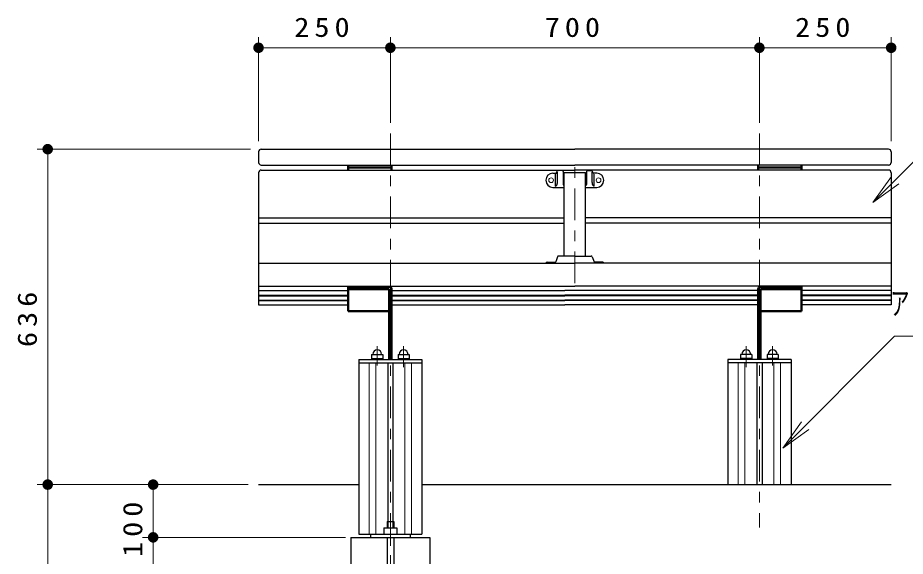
# Model space of a CAD drawing. Units: millimetres on the paper, scale 1:20. Extents: x -365 to 5, y 0 to 257.
# Drawn here: x -322.2 to -238, y 104.6 to 155.6 of the extents above; entities that cross this region are included whole.
import ezdxf

# ---------------------------------------------------------------- set-up
doc = ezdxf.new("R2010")
doc.units = ezdxf.units.MM
doc.linetypes.add('USER2', pattern=[6, 3, -1, 1, -1])
doc.layers.add('LY_1', color=7, linetype='Continuous', lineweight=25)
doc.styles.add('ＭＳ ゴシック', font='')
doc.styles.get('ＭＳ ゴシック').set_extended_font_data('MS Gothic')

# ---------------------------------------------------------------- blocks, each defined once
blk = doc.blocks.new('filled_dot')
at = {"color": 0, "linetype": 'Continuous', "lineweight": -2, "const_width": 1.25}
blk.add_lwpolyline([(-0.625, 0, 1), (0.625, 0, 1)], format="xyb", close=True, dxfattribs=at)

msp = doc.modelspace()

# ---------------------------------------------------------------- linework, layer by layer
at = {"layer": 'LY_1', "lineweight": 13}
for p, q in [((-299.336, 143.903), (-299.336, 153.771)), ((-286.836, 145.654), (-286.836, 153.771)), ((-251.836, 145.654), (-251.836, 153.771)), ((-239.336, 143.903), (-239.336, 153.771)), ((-299.336, 152.771), (-286.836, 152.771)), ((-286.836, 152.771), (-251.836, 152.771)), ((-251.836, 152.771), (-239.336, 152.771)), ((-300.086, 143.153), (-320.336, 143.153)), ((-319.336, 111.353), (-319.336, 143.153)), ((-241.074, 138.091), (-239.306, 140.566)), ((-241.074, 138.091), (-238.952, 140.212)), ((-238.599, 139.858), (-241.074, 138.091)), ((-288.836, 122.903), (-288.836, 106.653)), ((-288.221, 122.903), (-288.221, 106.653)), ((-285.451, 122.903), (-285.451, 106.653)), ((-284.836, 122.903), (-284.836, 106.653)), ((-253.836, 122.903), (-253.836, 111.353)), ((-253.221, 122.903), (-253.221, 111.353)), ((-250.451, 122.903), (-250.451, 111.353)), ((-249.836, 122.903), (-249.836, 111.353)), ((-249.617, 114.814), (-247.849, 117.289)), ((-249.617, 114.814), (-247.495, 116.935)), ((-247.142, 116.582), (-249.617, 114.814)), ((-300.336, 111.353), (-320.336, 111.353)), ((-319.336, 91.353), (-319.336, 111.353)), ((-309.336, 106.353), (-309.336, 111.353)), ((-291.586, 106.353), (-310.336, 106.353)), ((-291.086, 106.353), (-310.336, 106.353)), ((-309.336, 96.353), (-309.336, 106.353))]:
    msp.add_line(p, q, dxfattribs=at)
at = {"layer": 'LY_1', "linetype": 'USER2', "lineweight": 13}
for p, q in [((-286.836, 144.654), (-286.836, 87.217)), ((-251.836, 144.654), (-251.836, 107.278)), ((-269.336, 130.438), (-269.336, 141.972)), ((-288.086, 124.479), (-288.086, 122.64)), ((-285.586, 124.479), (-285.586, 122.501)), ((-253.086, 124.479), (-253.086, 122.501)), ((-250.586, 124.479), (-250.586, 122.64)), ((-286.836, 108.555), (-286.836, 99.836))]:
    msp.add_line(p, q, dxfattribs=at)
at = {"layer": 'LY_1'}
for p, q in [((-299.086, 143.153), (-269.336, 143.153)), ((-239.586, 143.153), (-269.336, 143.153)), ((-299.336, 142.903), (-299.336, 141.903)), ((-239.336, 142.903), (-239.336, 141.903)), ((-299.086, 141.653), (-269.336, 141.653)), ((-239.586, 141.653), (-269.336, 141.653)), ((-299.336, 140.924), (-299.336, 128.392)), ((-299.086, 141.174), (-269.336, 141.174)), ((-271.411, 140.884), (-271.096, 140.884)), ((-271.168, 139.645), (-271.168, 140.782)), ((-271.074, 140.897), (-270.977, 141.08)), ((-270.972, 140.559), (-270.972, 140.976)), ((-270.532, 141.134), (-270.889, 141.134)), ((-270.432, 141.034), (-270.432, 139.791)), ((-270.336, 133.023), (-270.336, 140.958)), ((-270.336, 140.958), (-268.336, 140.958)), ((-239.586, 141.174), (-269.336, 141.174)), ((-268.336, 133.023), (-268.336, 140.958)), ((-268.24, 141.034), (-268.24, 139.791)), ((-268.14, 141.134), (-267.783, 141.134)), ((-267.7, 140.559), (-267.7, 140.976)), ((-267.598, 140.897), (-267.695, 141.08)), ((-267.261, 140.884), (-267.576, 140.884)), ((-267.504, 139.645), (-267.504, 140.782)), ((-239.336, 140.924), (-239.336, 128.392)), ((-270.382, 139.741), (-270.336, 139.741)), ((-268.336, 139.741), (-268.29, 139.741)), ((-271.411, 139.534), (-270.336, 139.534)), ((-268.336, 139.534), (-267.261, 139.534)), ((-299.336, 136.634), (-270.336, 136.634)), ((-239.336, 136.634), (-268.336, 136.634)), ((-299.336, 136.151), (-270.336, 136.151)), ((-239.336, 136.151), (-268.336, 136.151)), ((-269.336, 133.023), (-270.88, 133.023)), ((-269.336, 133.023), (-267.792, 133.023)), ((-299.336, 132.353), (-269.336, 132.353)), ((-271.975, 132.448), (-271.202, 132.448)), ((-270.974, 132.958), (-271.155, 132.48)), ((-239.336, 132.353), (-269.336, 132.353)), ((-267.698, 132.958), (-267.517, 132.48)), ((-266.697, 132.448), (-267.47, 132.448)), ((-299.336, 130.161), (-269.336, 130.161)), ((-299.336, 129.752), (-290.836, 129.752)), ((-286.724, 129.752), (-270.286, 129.752)), ((-251.949, 129.752), (-270.286, 129.752)), ((-239.336, 130.161), (-269.336, 130.161)), ((-239.336, 129.752), (-247.836, 129.752)), ((-299.336, 129.299), (-290.836, 129.299)), ((-299.336, 129.255), (-290.836, 129.255)), ((-299.336, 128.845), (-290.836, 128.845)), ((-299.336, 128.802), (-290.836, 128.802)), ((-286.724, 129.299), (-270.286, 129.299)), ((-286.724, 129.255), (-270.286, 129.255)), ((-286.724, 128.845), (-270.286, 128.845)), ((-286.724, 128.802), (-270.286, 128.802)), ((-251.949, 129.299), (-270.286, 129.299)), ((-251.949, 129.255), (-270.286, 129.255)), ((-251.949, 128.845), (-270.286, 128.845)), ((-251.949, 128.802), (-270.286, 128.802)), ((-239.336, 129.299), (-247.836, 129.299)), ((-239.336, 129.255), (-247.836, 129.255)), ((-239.336, 128.845), (-247.836, 128.845)), ((-239.336, 128.802), (-247.836, 128.802)), ((-299.336, 128.392), (-290.836, 128.392)), ((-286.724, 128.392), (-270.286, 128.392)), ((-251.949, 128.392), (-270.286, 128.392)), ((-239.336, 128.392), (-247.836, 128.392)), ((-289.836, 123.203), (-289.836, 106.653)), ((-289.836, 123.203), (-283.836, 123.203)), ((-289.836, 122.903), (-283.836, 122.903)), ((-288.611, 123.703), (-288.611, 123.203)), ((-288.611, 123.703), (-287.561, 123.703)), ((-288.611, 123.303), (-287.561, 123.303)), ((-287.561, 123.703), (-287.561, 123.203)), ((-287.086, 122.903), (-287.086, 107.218)), ((-286.586, 122.903), (-286.586, 107.218)), ((-286.111, 123.703), (-285.061, 123.703)), ((-286.111, 123.703), (-286.111, 123.203)), ((-286.111, 123.303), (-285.061, 123.303)), ((-285.061, 123.703), (-285.061, 123.203)), ((-283.836, 123.203), (-283.836, 106.653)), ((-254.836, 123.203), (-254.836, 111.353)), ((-248.836, 123.203), (-254.836, 123.203)), ((-248.836, 122.903), (-254.836, 122.903)), ((-252.561, 123.703), (-253.611, 123.703)), ((-253.611, 123.703), (-253.611, 123.203)), ((-252.561, 123.303), (-253.611, 123.303)), ((-252.561, 123.703), (-252.561, 123.203)), ((-252.086, 122.903), (-252.086, 111.353)), ((-251.586, 122.903), (-251.586, 111.353)), ((-251.111, 123.703), (-251.111, 123.203)), ((-250.061, 123.703), (-251.111, 123.703)), ((-250.061, 123.303), (-251.111, 123.303)), ((-250.061, 123.703), (-250.061, 123.203)), ((-248.836, 123.203), (-248.836, 111.353)), ((-299.336, 111.353), (-289.836, 111.353)), ((-283.836, 111.353), (-239.336, 111.353)), ((-287.154, 107.841), (-286.519, 107.841)), ((-287.154, 107.841), (-287.154, 107.268)), ((-286.519, 107.841), (-286.519, 107.268)), ((-287.441, 107.268), (-286.231, 107.268)), ((-287.441, 107.268), (-287.441, 106.653)), ((-286.231, 107.268), (-286.231, 106.674)), ((-290.586, 106.353), (-290.586, 96.353)), ((-290.586, 106.353), (-283.086, 106.353)), ((-289.836, 106.653), (-283.836, 106.653)), ((-288.711, 106.653), (-288.711, 106.353)), ((-287.154, 106.353), (-287.154, 100.659)), ((-286.519, 106.353), (-286.519, 100.659)), ((-284.961, 106.653), (-284.961, 106.353)), ((-283.086, 106.353), (-283.086, 96.353))]:
    msp.add_line(p, q, dxfattribs=at)
at = {"layer": 'LY_1', "color": 140, "lineweight": 50}
for p, q in [((-290.836, 141.653), (-290.836, 141.174)), ((-290.836, 141.428), (-286.724, 141.428)), ((-286.724, 141.653), (-286.724, 141.174)), ((-251.949, 141.653), (-251.949, 141.174)), ((-247.836, 141.428), (-251.949, 141.428)), ((-247.836, 141.653), (-247.836, 141.174)), ((-290.836, 130.118), (-286.949, 130.118)), ((-290.836, 130.118), (-290.836, 127.781)), ((-290.836, 129.894), (-286.949, 129.894)), ((-286.949, 129.894), (-286.949, 123.203)), ((-286.724, 129.893), (-286.724, 123.203)), ((-251.949, 129.893), (-251.949, 123.203)), ((-247.836, 130.118), (-251.724, 130.118)), ((-247.836, 129.894), (-251.724, 129.894)), ((-251.724, 129.894), (-251.724, 123.203)), ((-247.836, 130.118), (-247.836, 127.781)), ((-290.836, 127.781), (-286.949, 127.781)), ((-247.836, 127.781), (-251.724, 127.781))]:
    msp.add_line(p, q, dxfattribs=at)
at = {"layer": 'LY_1', "lineweight": 13}
for points in [[(-241.074, 138.091), (-235.186, 143.978), (-169.173, 143.978)], [(-249.617, 114.814), (-239.01, 125.421), (-214.99, 125.421)]]:
    msp.add_lwpolyline(points, dxfattribs=at)
for centre in [(-271.586, 140.209), (-267.086, 140.209)]:
    msp.add_circle(centre, 0.225, dxfattribs=at)
at = {"layer": 'LY_1'}
for centre, radius, start, end in [((-299.086, 142.903), 0.25, 90, 180), ((-239.586, 142.903), 0.25, 360, 90), ((-299.086, 141.903), 0.25, 180, 270), ((-239.586, 141.903), 0.25, 270, 0), ((-299.086, 140.924), 0.25, 90, 180), ((-271.411, 140.209), 0.675, 90, 270), ((-271.096, 140.909), 0.025, 270, 332.13251), ((-270.889, 141.034), 0.1, 90, 152.13251), ((-270.532, 141.034), 0.1, 0, 90), ((-268.14, 141.034), 0.1, 90, 180), ((-267.783, 141.034), 0.1, 27.86749, 90), ((-267.576, 140.909), 0.025, 207.86749, 270), ((-267.261, 140.209), 0.675, 270, 90), ((-239.586, 140.924), 0.25, 360, 90), ((-270.382, 139.791), 0.05, 180, 270), ((-268.29, 139.791), 0.05, 270, 0.00001), ((-270.88, 132.923), 0.1, 90, 159.20314), ((-267.792, 132.923), 0.1, 20.79686, 90), ((-271.975, 132.348), 0.1, 90, 177), ((-271.202, 132.498), 0.05, 270, 339.20314), ((-267.47, 132.498), 0.05, 200.79686, 270), ((-266.697, 132.348), 0.1, 3, 90), ((-288.086, 123.703), 0.425, 0, 180), ((-285.586, 123.703), 0.425, 0, 180), ((-253.086, 123.703), 0.425, 360, 180), ((-250.586, 123.703), 0.425, 360, 180)]:
    msp.add_arc(centre, radius, start, end, dxfattribs=at)
at = {"layer": 'LY_1', "color": 140, "lineweight": 50}
for centre, start, end in [((-286.949, 129.893), 0, 90), ((-251.724, 129.893), 90, 180)]:
    msp.add_arc(centre, 0.225, start, end, dxfattribs=at)
at = {"layer": 'LY_1'}
for points in [[(-271.168, 139.645), (-271.146, 139.656), (-271.124, 139.666), (-271.105, 139.68), (-271.086, 139.694), (-271.067, 139.71), (-271.053, 139.729), (-271.039, 139.747), (-271.028, 139.77), (-271.02, 139.792), (-271.012, 139.814), (-271.008, 139.838), (-271.004, 139.862), (-271.001, 139.886), (-270.999, 139.91), (-270.997, 139.933), (-270.995, 139.957), (-270.993, 139.981), (-270.992, 140.005), (-270.99, 140.029), (-270.989, 140.053), (-270.988, 140.077), (-270.987, 140.101), (-270.986, 140.125), (-270.985, 140.148), (-270.984, 140.172), (-270.983, 140.196), (-270.982, 140.22), (-270.981, 140.244), (-270.98, 140.268), (-270.98, 140.292), (-270.979, 140.316), (-270.978, 140.34), (-270.978, 140.364), (-270.977, 140.388), (-270.976, 140.412), (-270.976, 140.436), (-270.975, 140.459), (-270.975, 140.483), (-270.974, 140.507), (-270.974, 140.531), (-270.973, 140.571), (-270.973, 140.579), (-270.972, 140.588), (-270.972, 140.573), (-270.972, 140.559)], [(-267.504, 139.645), (-267.526, 139.656), (-267.548, 139.666), (-267.567, 139.68), (-267.586, 139.694), (-267.605, 139.71), (-267.619, 139.729), (-267.634, 139.747), (-267.644, 139.77), (-267.652, 139.792), (-267.66, 139.814), (-267.664, 139.838), (-267.668, 139.862), (-267.671, 139.886), (-267.673, 139.91), (-267.675, 139.933), (-267.677, 139.957), (-267.679, 139.981), (-267.68, 140.005), (-267.682, 140.029), (-267.683, 140.053), (-267.684, 140.077), (-267.685, 140.101), (-267.686, 140.125), (-267.687, 140.148), (-267.688, 140.172), (-267.689, 140.196), (-267.69, 140.22), (-267.691, 140.244), (-267.692, 140.268), (-267.693, 140.292), (-267.693, 140.316), (-267.694, 140.34), (-267.695, 140.364), (-267.695, 140.388), (-267.696, 140.412), (-267.696, 140.436), (-267.697, 140.459), (-267.697, 140.483), (-267.698, 140.507), (-267.698, 140.531), (-267.699, 140.571), (-267.699, 140.579), (-267.7, 140.588), (-267.7, 140.573), (-267.7, 140.559)]]:
    msp.add_open_spline(points, degree=3, knots=[0, 0, 0, 0, 1, 1, 1, 2, 2, 2, 3, 3, 3, 4, 4, 4, 5, 5, 5, 6, 6, 6, 7, 7, 7, 8, 8, 8, 9, 9, 9, 10, 10, 10, 11, 11, 11, 12, 12, 12, 13, 13, 13, 14, 14, 14, 15, 15, 15, 15], dxfattribs=at)

# ---------------------------------------------------------------- block references
at = {"layer": 'LY_1', "lineweight": 13, "xscale": 0.4, "yscale": 0.4}
msp.add_blockref('filled_dot', (-299.336, 152.771), dxfattribs=at)
for p, rotation in [((-286.836, 152.771), 180), ((-251.836, 152.771), 180), ((-239.336, 152.771), 180), ((-319.336, 143.153), 270), ((-319.336, 111.353), 270), ((-319.336, 111.353), 90), ((-309.336, 111.353), 270), ((-309.336, 106.353), 270), ((-309.336, 106.353), 90)]:
    msp.add_blockref('filled_dot', p, dxfattribs=dict(at, rotation=rotation))

# ---------------------------------------------------------------- texts
at = {"layer": 'LY_1', "style": 'ＭＳ ゴシック'}
for s, insert, char_height, attachment_point in [('\\T1.33;\\W1.15;250', (-293.086, 153.771), 1.833, 8), ('\\T1.33;\\W1.15;700', (-269.336, 153.771), 1.833, 8), ('\\T1.33;\\W1.15;250', (-245.586, 153.771), 1.833, 8), ('\\T1.64;\\W0.6;アルミ押出化粧材', (-239.406, 128.421), 2.199, 4)]:
    msp.add_mtext(s, dxfattribs=dict(at, insert=insert, char_height=char_height, attachment_point=attachment_point))
at = {"layer": 'LY_1', "char_height": 1.833, "attachment_point": 8, "rotation": 90, "style": 'ＭＳ ゴシック'}
for s, insert in [('\\T1.33;\\W1.15;636', (-320.336, 127.253)), ('\\T1.33;\\W1.15;100', (-310.336, 107.35))]:
    msp.add_mtext(s, dxfattribs=dict(at, insert=insert))

doc.saveas('drawing.dxf')
